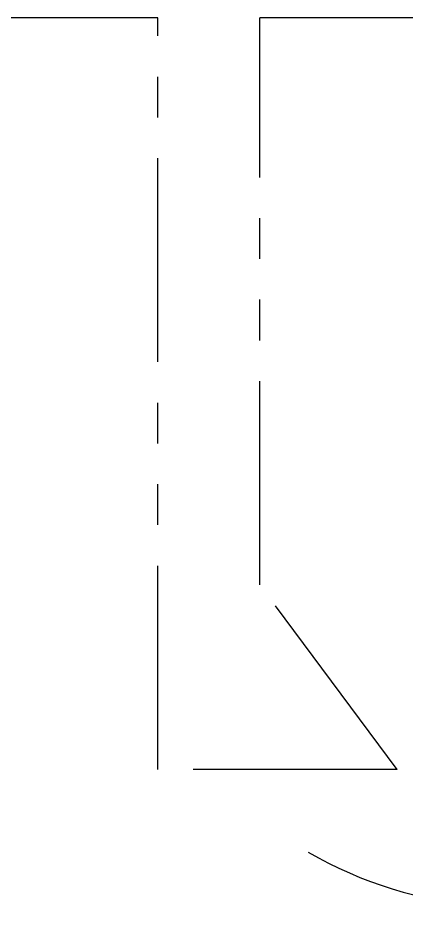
# Model space of a CAD drawing. Header units: millimetres. Extents: x 10547 to 11305, y 9897 to 10391.
# Drawn here: x 11057.23 to 11063.28, y 10066.79 to 10080.65 of the extents above; entities that cross this region are included whole.
import ezdxf

# ---------------------------------------------------------------- set-up
doc = ezdxf.new("R2010")
doc.units = ezdxf.units.MM
doc.linetypes.add('PHANTOM2', pattern=[31.75, 15.875, -3.175, 3.175, -3.175, 3.175, -3.175])
for name, color, linetype in [('LG-AIRCON', 240, 'Continuous'), ('LG-RLRG', 3, 'Continuous'), ('제어선', 6, 'Continuous')]:
    doc.layers.add(name, color=color, linetype=linetype)

# ---------------------------------------------------------------- blocks, each defined once
blk = doc.blocks.new('15215')
at = {"layer": 'LG-RLRG', "color": 1}
blk.add_lwpolyline([(-7906.7, 12267.1, 0.226655), (-7172.6, 12209.6, -0.226655), (-6438.6, 12152.1, -13.252579)], format="xyb", dxfattribs=at)

msp = doc.modelspace()

# ---------------------------------------------------------------- linework, layer by layer
at = {"layer": '제어선', "linetype": 'PHANTOM2', "ltscale": 0.2}
for p, q in [((11059.412, 10080.646, 0), (11043.968, 10080.646, 0)), ((11059.412, 10068.933), (11059.412, 10080.646, 0)), ((11076.444, 10080.646), (11061.001, 10080.646, 0)), ((11061.001, 10071.809), (11061.001, 10080.646, 0)), ((11063.139, 10068.933), (11061.001, 10071.809)), ((11063.139, 10068.933), (11059.412, 10068.933))]:
    msp.add_line(p, q, dxfattribs=at)

# ---------------------------------------------------------------- block references
at = {"layer": 'LG-AIRCON', "xscale": 0.007449840356167105, "yscale": 0.007449840356167105, "zscale": 0.007449840356167105}
msp.add_blockref('15215', (11120.66, 9976.255), dxfattribs=at)

doc.saveas('drawing.dxf')
